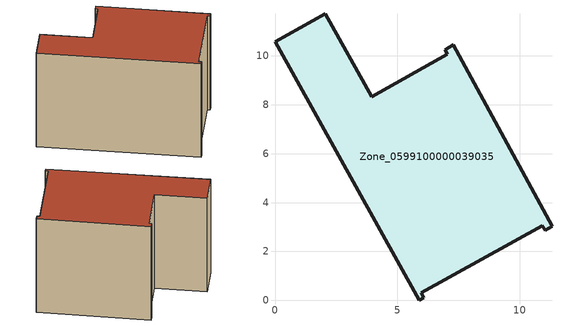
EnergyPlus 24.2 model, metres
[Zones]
Zone_0599100000039035
 floor ground (C_G): 3.95,8.33 7.05,10.06 6.95,10.25 7.28,10.44 11.32,3.03 11.04,2.87 10.93,3.06 5.98,0.31 6.09,0.11 5.89,0 0,10.57 2.05,11.72 z0
 wall outside (C_F): 7.28,10.44 6.95,10.25 7.05,10.06 3.95,8.33 2.05,11.72 0,10.57 5.89,0 6.09,0.11 5.98,0.31 10.93,3.06 11.04,2.87 11.32,3.03 7.28,10.44 z0:8.41
 roof outside (C_R): 7.05,10.06 3.95,8.33 2.05,11.72 0,10.57 5.89,0 6.09,0.11 5.98,0.31 10.93,3.06 11.04,2.87 11.32,3.03 7.28,10.44 6.95,10.25 z8.41
[BUILDING]
Pand.0599100000039035: North Axis=0; Terrain=City; Loads Convergence Tolerance Value=0.04; Temperature Convergence Tolerance Value=0.4; Solar Distribution=FullExterior; Maximum Number of Warmup Days=25; Minimum Number of Warmup Days=1
[Site:Location]
Rotterdam.The.Hague.AP_ZH_NLD Design_Conditions: Latitude=51.96; Longitude=4.45; Time Zone=1; Elevation=-4.5
[SITE:GROUNDTEMPERATURE:BUILDINGSURFACE]
18, 18, 18, 18, 18, 18, 18, 18, 18, 18, 18, 18
[MATERIAL] Thermal Absorptance=0.9; Solar Absorptance=0.7; Visible Absorptance=0.7
Name | Roughness | Thickness | Conductivity | Density | Specific Heat
G.TI.1965-1974 | MediumSmooth | 0.15 | 0.882353 | 540 | 1210
F.TI.1965-1974 | Rough | 0.3 | 0.697674 | 1920 | 840
R.TI.1965-1974 | MediumRough | 0.2 | 0.232558 | 1500 | 1000
[CONSTRUCTION]
C_G: G.TI.1965-1974
C_F: F.TI.1965-1974
C_R: R.TI.1965-1974
[ZONE]
Zone_0599100000039035: Type=1; Multiplier=1; Ceiling Height=Autocalculate; Volume=Autocalculate; Floor Area=autocalculate; Part of Total Floor Area=Yes
[ZONEINFILTRATION:DESIGNFLOWRATE]
Infil_Zone_0599100000039035: Zone or ZoneList or Space or SpaceList=Zone_0599100000039035; Schedule=AlwaysOn; Design Flow Rate Calculation Method=Flow/Area; Flow Rate per Floor Area=0.003; Constant Term Coefficient=1; Temperature Term Coefficient=0; Velocity Term Coefficient=0; Velocity Squared Term Coefficient=0
[HVACTEMPLATE:ZONE:IDEALLOADSAIRSYSTEM]
Zone_0599100000039035: Maximum Heating Supply Air Temperature=50; Minimum Cooling Supply Air Temperature=13; Maximum Heating Supply Air Humidity Ratio=0.0156; Minimum Cooling Supply Air Humidity Ratio=0.0077; Heating Limit=NoLimit; Cooling Limit=NoLimit; Dehumidification Control Type=ConstantSensibleHeatRatio; Cooling Sensible Heat Ratio=0.7; Dehumidification Setpoint=60; Humidification Control Type=None; Humidification Setpoint=30; Outdoor Air Method=None; Outdoor Air Flow Rate per Person=0.00944; Outdoor Air Flow Rate per Zone Floor Area=0; Outdoor Air Flow Rate per Zone=0; Demand Controlled Ventilation Type=None; Outdoor Air Economizer Type=NoEconomizer; Heat Recovery Type=None; Sensible Heat Recovery Effectiveness=0.7; Latent Heat Recovery Effectiveness=0.65
[ZONECONTROL:THERMOSTAT]
ThermostatControl_Zone_0599100000039035: Zone or ZoneList=Zone_0599100000039035; Control Type Schedule=DualSetpointControlType; Control 1=Thermostat_Zone_0599100000039035; Temperature Difference Between Cutout And Setpoint=0
[THERMOSTATSETPOINT:DUALSETPOINT]
Thermostat_Zone_0599100000039035: Heating Setpoint Temperature Schedule=HeatingSetpoint_Zone_0599100000039035; Cooling Setpoint Temperature Schedule=CoolingSetpoint_Zone_0599100000039035
[SCHEDULE:COMPACT]
HeatingSetpoint_Zone_0599100000039035: Through: 12/31, For: AllDays, Until: 24:00, 21
CoolingSetpoint_Zone_0599100000039035: Through: 12/31, For: AllDays, Until: 24:00, 24
DualSetpointControlType: Through: 12/31, For: AllDays, Until: 24:00, 4
AlwaysOn: Through: 12/31, For: AllDays, Until: 24:00, 1
